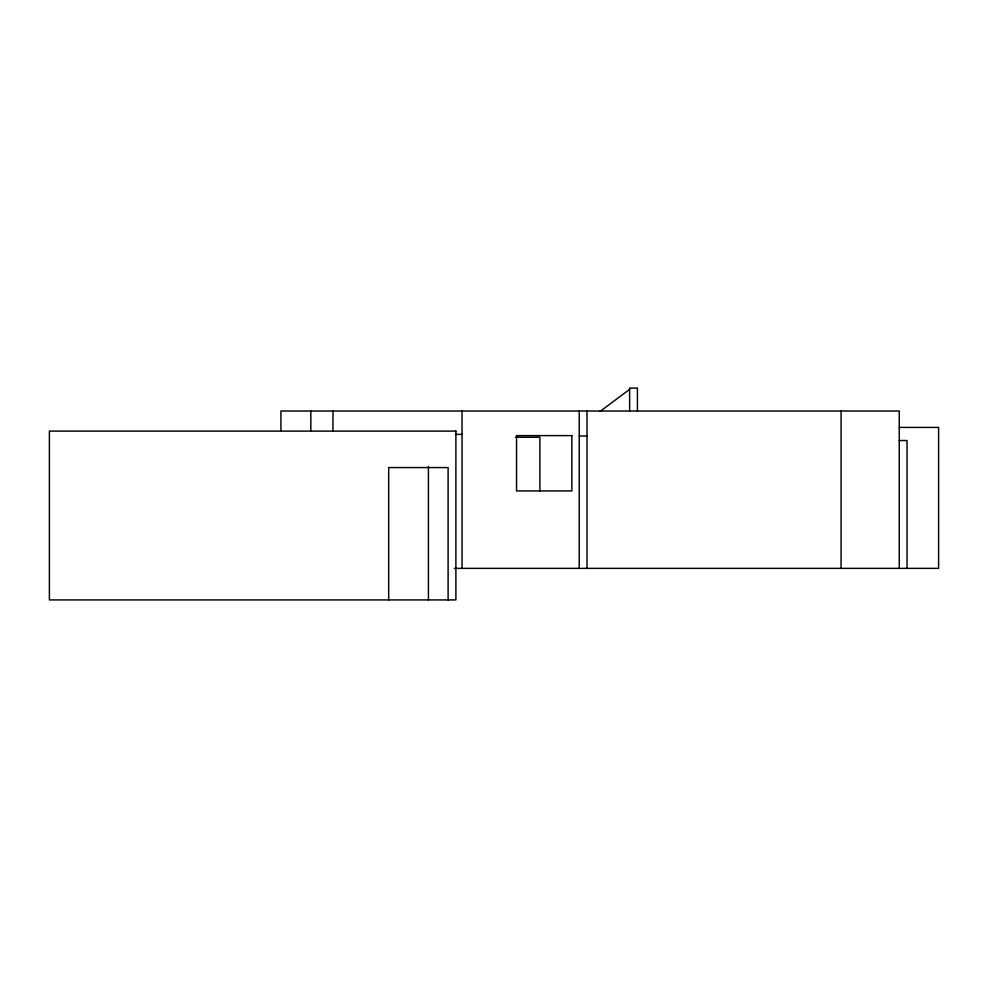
<?xml version="1.0" encoding="UTF-8"?>
<svg xmlns="http://www.w3.org/2000/svg" width="988" height="988" viewBox="0 0 988 988"><rect width="100%" height="100%" fill="white"/><g stroke="black" fill="none" stroke-linecap="round" stroke-linejoin="round"><path stroke-width="1.48" d="M600.012 411.465L629.628 389.346M899.265 427.409L938.6 427.409L938.6 568.372L454.282 568.372M455.554 434.374L462.038 434.374M579.227 436.017L587.02 436.017M515.464 437.252L539.893 437.252L539.893 491.246M899.265 440.525L907.046 440.525L907.046 568.372M899.265 568.372L899.265 411.02L280.925 411.02L280.925 431.077M841.072 411.02L841.072 568.372M637.421 411.02L637.421 388.074L629.628 388.074L629.628 411.02M587.02 411.02L587.02 568.372M579.227 411.02L579.227 568.372M462.038 411.02L462.038 568.372M448.107 599.926L448.107 467.571L388.692 467.571L388.692 599.926M428.434 466.398L428.434 599.926M332.956 411.02L332.956 431.077M310.837 411.02L310.837 431.077M455.888 431.101L49.4 431.101L49.4 599.926L455.888 599.926L455.888 431.101M571.854 435.609L516.539 435.609L516.539 490.925L571.854 490.925L571.854 435.609"/></g></svg>
